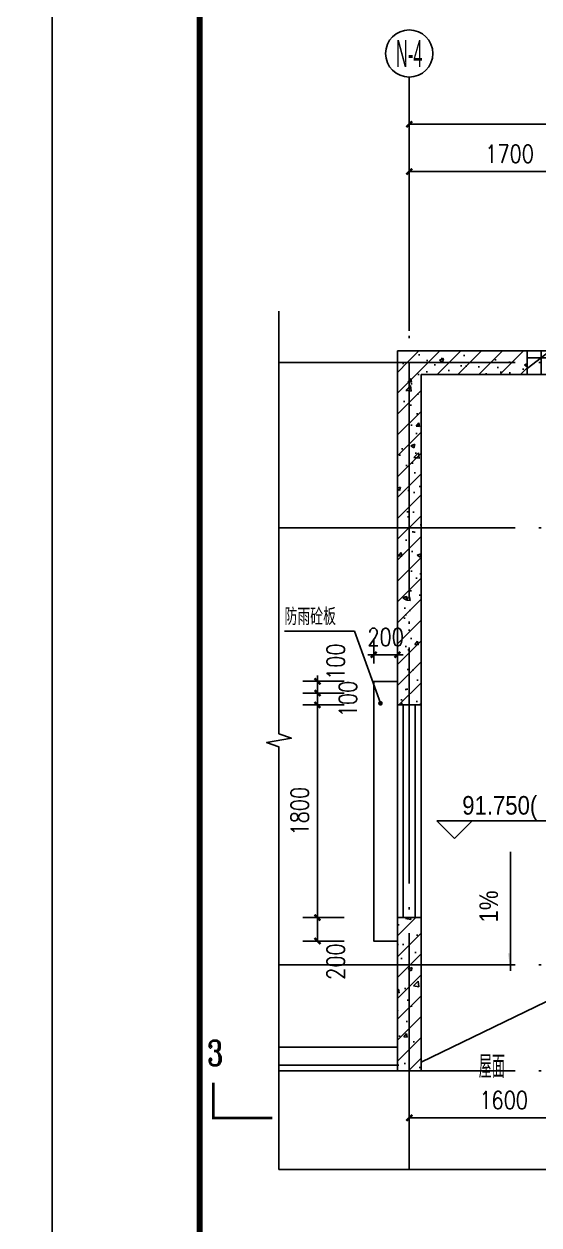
# Model space of a CAD drawing. Extents: x 718358 to 1668613, y -348838 to -159582.
# Drawn here: x 802221 to 806582, y -192319 to -182146 of the extents above; entities that cross this region are included whole.
import ezdxf
from ezdxf.enums import TextEntityAlignment as Align

# ---------------------------------------------------------------- set-up
doc = ezdxf.new("R2010")
doc.units = 0
doc.header["$LTSCALE"] = 1000
doc.linetypes.add('DOTE', pattern=[2.42, 2, -0.2, 0.02, -0.2])
for name, color, linetype in [('建-可见线', 7, 'Continuous'), ('建-图框', 4, 'Continuous'), ('建-墙体', 2, 'Continuous'), ('建-尺寸', 73, 'Continuous'), ('建-引出', 3, 'Continuous'), ('建-影线', 8, 'Continuous'), ('建-房间名', 7, 'Continuous'), ('建-柱子', 6, 'Continuous'), ('建-标高', 3, 'Continuous'), ('建-符号', 3, 'Continuous'), ('建-符号说明', 7, 'Continuous'), ('建-轴标', 3, 'Continuous'), ('建-轴网', 14, 'DOTE'), ('建-阳台', 5, 'Continuous'), ('排水线', 41, 'Continuous')]:
    doc.layers.add(name, color=color, linetype=linetype)
doc.styles.add('_TCH_AXIS', font='gt宽度调整.shx', dxfattribs={"bigfont": 'gt国标汉字.shx'})
doc.styles.add('_TCH_DIM', font='gt单线西文.shx', dxfattribs={"width": 0.8, "bigfont": 'gt单线中文.shx'})
doc.styles.add('_TCH_LABEL', font='COMPLEX', dxfattribs={"bigfont": 'GBCBIG'})
doc.styles.add('DIM_FONT', font='SIMPLEX.shx', dxfattribs={"width": 0.8, "bigfont": 'GBCBIG.shx'})
doc.dimstyles.new('DIMN50', dxfattribs={"dimscale": 0.5, "dimtxt": 300, "dimasz": 100, "dimexe": 250, "dimexo": 300, "dimgap": 150, "dimtad": 1, "dimdec": 0, "dimzin": 0, "dimdsep": 46, "dimtxsty": 'DIM_FONT', "dimblk": 'ARCHTICK', "dimcen": 0.09, "dimdle": 1, "dimclrt": 7, "dimazin": 2, "dimtfac": 1, "dimtdec": 0, "dimtix": 1, "dimtmove": 2, "dimatfit": 3, "dimldrblk": 'ARCHTICK', "dimfxl": 1, "dimtolj": 1, "dimtzin": 0, "dimarcsym": 0})
pattern_1 = [(45, (0, 0), (-88.388348, 88.388348), []), (50, (0, 0), (358.63009, -31.37607), [37.5, -412.5]), (355, (0, 0), (-69.37567, 376.09607), [30, -330]), (100.4514, (29.9, -2.6), (289.25469, 344.71977), [31.8701, -350.57106]), (46.1842, (0, 100), (533.62052, -82.7595), [56.25, -618.75]), (96.6356, (44.47, 93.1), (467.33135, 487.05894), [47.80514, -525.8565]), (351.1842, (0, 100), (467.33097, 487.0593), [45, -495]), (21, (50, 75), (298.45353, -201.30945), [37.5, -412.5]), (326, (50, 75), (121.65767, 362.57502), [30, -330]), (71.4514, (74.87, 58.22), (420.11131, 161.26525), [31.8701, -350.57106]), (37.5, (0, 0), (6.079928, 166.446927), [0, -326, 0, -335, 0, -331.25]), (7.5, (0, 0), (131.53477, 197.205856), [0, -191, 0, -318.5, 0, -126.25]), (327.5, (-111.5, 0), (266.911218, -11.277436), [0, -125, 0, -390, 0, -517.5]), (317.5, (-161.5, 0), (291.593085, 50.05249), [0, -162.5, 0, -259, 0, -367.5])]

# ---------------------------------------------------------------- blocks, each defined once
blk = doc.blocks.new('_ArchTick')
at = {"color": 0, "linetype": 'ByBlock', "const_width": 0.4}
blk.add_lwpolyline([(-0.5, -0.5), (0.5, 0.5)], dxfattribs=at)
blk = doc.blocks.new('*D2192')
at = {"layer": 'Defpoints', "color": 0, "transparency": 16777216}
for p in [(804706, -189715), (805083, -189715), (805083, -189914)]:
    blk.add_point(p, dxfattribs=at)
at = {"layer": '建-尺寸', "color": 0, "lineweight": -2, "transparency": 16777216}
for p, q in [((804933, -189715), (804581, -189715)), ((804706, -189915), (804706, -189714)), ((804933, -189914), (804581, -189914))]:
    blk.add_line(p, q, dxfattribs=at)
at = {"layer": '建-尺寸', "color": 0, "lineweight": -2, "transparency": 16777216, "xscale": 50, "yscale": 50, "zscale": 50}
for p, rotation in [((804706, -189715), 90), ((804706, -189914), 270)]:
    blk.add_blockref('_ArchTick', p, dxfattribs=dict(at, rotation=rotation))
at = {"layer": '建-尺寸', "color": 7, "transparency": 16777216, "insert": (804861, -190088), "char_height": 150, "attachment_point": 5, "rotation": 90, "style": 'DIM_FONT'}
blk.add_mtext('\\A1;200', dxfattribs=at)
blk = doc.blocks.new('*D2193')
at = {"layer": 'Defpoints', "color": 0, "transparency": 16777216}
for p in [(804706, -187914), (805083, -187914), (805083, -189715)]:
    blk.add_point(p, dxfattribs=at)
at = {"layer": '建-尺寸', "color": 0, "lineweight": -2, "transparency": 16777216}
for p, q in [((804933, -187914), (804581, -187914)), ((804706, -189715), (804706, -187914)), ((804933, -189715), (804581, -189715))]:
    blk.add_line(p, q, dxfattribs=at)
at = {"layer": '建-尺寸', "color": 0, "lineweight": -2, "transparency": 16777216, "xscale": 50, "yscale": 50, "zscale": 50}
for p, rotation in [((804706, -187914), 90), ((804706, -189715), 270)]:
    blk.add_blockref('_ArchTick', p, dxfattribs=dict(at, rotation=rotation))
at = {"layer": '建-尺寸', "color": 7, "transparency": 16777216, "insert": (804556, -188814), "char_height": 150, "attachment_point": 5, "rotation": 90, "style": 'DIM_FONT'}
blk.add_mtext('\\A1;1800', dxfattribs=at)
blk = doc.blocks.new('*D2194')
at = {"layer": 'Defpoints', "color": 0, "transparency": 16777216}
for p in [(804706, -187814), (805083, -187814), (805083, -187914)]:
    blk.add_point(p, dxfattribs=at)
at = {"layer": '建-尺寸', "color": 0, "lineweight": -2, "transparency": 16777216}
for p, q in [((804706, -187814), (804706, -187764)), ((804933, -187814), (804581, -187814)), ((804706, -187914), (804706, -187814)), ((804933, -187914), (804581, -187914)), ((804706, -187914), (804706, -187964))]:
    blk.add_line(p, q, dxfattribs=at)
at = {"layer": '建-尺寸', "color": 0, "lineweight": -2, "transparency": 16777216, "xscale": 50, "yscale": 50, "zscale": 50}
for p, rotation in [((804706, -187814), 270), ((804706, -187914), 90)]:
    blk.add_blockref('_ArchTick', p, dxfattribs=dict(at, rotation=rotation))
at = {"layer": '建-尺寸', "color": 7, "transparency": 16777216, "insert": (804964, -187864), "char_height": 150, "attachment_point": 5, "rotation": 90, "style": 'DIM_FONT'}
blk.add_mtext('\\A1;100', dxfattribs=at)
blk = doc.blocks.new('*D2195')
at = {"layer": 'Defpoints', "color": 0, "transparency": 16777216}
for p in [(804706, -187714), (805083, -187714), (805083, -187814)]:
    blk.add_point(p, dxfattribs=at)
at = {"layer": '建-尺寸', "color": 0, "lineweight": -2, "transparency": 16777216}
for p, q in [((804706, -187714), (804706, -187664)), ((804933, -187714), (804581, -187714)), ((804706, -187814), (804706, -187714)), ((804933, -187814), (804581, -187814)), ((804706, -187814), (804706, -187864))]:
    blk.add_line(p, q, dxfattribs=at)
at = {"layer": '建-尺寸', "color": 0, "lineweight": -2, "transparency": 16777216, "xscale": 50, "yscale": 50, "zscale": 50}
for p, rotation in [((804706, -187714), 270), ((804706, -187814), 90)]:
    blk.add_blockref('_ArchTick', p, dxfattribs=dict(at, rotation=rotation))
at = {"layer": '建-尺寸', "color": 7, "transparency": 16777216, "insert": (804861, -187548), "char_height": 150, "attachment_point": 5, "rotation": 90, "style": 'DIM_FONT'}
blk.add_mtext('\\A1;100', dxfattribs=at)
blk = doc.blocks.new('*D2217')
at = {"layer": 'Defpoints', "color": 0, "transparency": 16777216}
for p in [(805383, -187489), (805183, -187714), (805383, -187714)]:
    blk.add_point(p, dxfattribs=at)
at = {"layer": '建-尺寸', "color": 0, "lineweight": -2, "transparency": 16777216}
for p, q in [((805183, -187564), (805183, -187364)), ((805383, -187564), (805383, -187364)), ((805183, -187489), (805133, -187489)), ((805183, -187489), (805383, -187489)), ((805383, -187489), (805433, -187489))]:
    blk.add_line(p, q, dxfattribs=at)
at = {"layer": '建-尺寸', "color": 0, "lineweight": -2, "transparency": 16777216, "xscale": 50, "yscale": 50, "zscale": 50}
blk.add_blockref('_ArchTick', (805183, -187489), dxfattribs=at)
at = {"layer": '建-尺寸', "color": 0, "lineweight": -2, "transparency": 16777216, "xscale": 50, "yscale": 50, "zscale": 50, "rotation": 180}
blk.add_blockref('_ArchTick', (805383, -187489), dxfattribs=at)
at = {"layer": '建-尺寸', "color": 7, "transparency": 16777216, "insert": (805283, -187339), "char_height": 150, "attachment_point": 5, "style": 'DIM_FONT'}
blk.add_mtext('\\A1;200', dxfattribs=at)
blk = doc.blocks.new('*D2226')
at = {"layer": 'Defpoints', "color": 0, "transparency": 16777216}
for p in [(805483, -190818), (807083, -190818), (807083, -191411)]:
    blk.add_point(p, dxfattribs=at)
at = {"layer": '建-尺寸', "color": 0, "lineweight": -2, "transparency": 16777216}
for p, q in [((805483, -190968), (805483, -191536)), ((807083, -190968), (807083, -191536)), ((805482, -191411), (807083, -191411))]:
    blk.add_line(p, q, dxfattribs=at)
at = {"layer": '建-尺寸', "color": 0, "lineweight": -2, "transparency": 16777216, "xscale": 50, "yscale": 50, "zscale": 50, "rotation": 180}
blk.add_blockref('_ArchTick', (805483, -191411), dxfattribs=at)
at = {"layer": '建-尺寸', "color": 0, "lineweight": -2, "transparency": 16777216, "xscale": 50, "yscale": 50, "zscale": 50}
blk.add_blockref('_ArchTick', (807083, -191411), dxfattribs=at)
at = {"layer": '建-尺寸', "color": 7, "transparency": 16777216, "insert": (806283, -191261), "char_height": 150, "attachment_point": 5, "style": 'DIM_FONT'}
blk.add_mtext('\\A1;1600', dxfattribs=at)
blk = doc.blocks.new('*D2355')
at = {"layer": 'Defpoints', "color": 0, "transparency": 16777216}
for p in [(816383, -182996), (805483, -184746), (816383, -184746)]:
    blk.add_point(p, dxfattribs=at)
at = {"layer": '建-尺寸', "color": 0, "lineweight": -2, "transparency": 16777216}
for p, q in [((805483, -184596), (805483, -182871)), ((816383, -184596), (816383, -182871)), ((805482, -182996), (816383, -182996))]:
    blk.add_line(p, q, dxfattribs=at)
at = {"layer": '建-尺寸', "color": 0, "lineweight": -2, "transparency": 16777216, "xscale": 50, "yscale": 50, "zscale": 50, "rotation": 180}
blk.add_blockref('_ArchTick', (805483, -182996), dxfattribs=at)
at = {"layer": '建-尺寸', "color": 0, "lineweight": -2, "transparency": 16777216, "xscale": 50, "yscale": 50, "zscale": 50}
blk.add_blockref('_ArchTick', (816383, -182996), dxfattribs=at)
at = {"layer": '建-尺寸', "color": 7, "transparency": 16777216, "insert": (810933, -182846), "char_height": 150, "attachment_point": 5, "style": 'DIM_FONT'}
blk.add_mtext('\\A1;10900', dxfattribs=at)
blk = doc.blocks.new('*D2360')
at = {"layer": 'Defpoints', "color": 0, "transparency": 16777216}
for p in [(807183, -183396), (805483, -184746), (807183, -184746)]:
    blk.add_point(p, dxfattribs=at)
at = {"layer": '建-尺寸', "color": 0, "lineweight": -2, "transparency": 16777216}
for p, q in [((805483, -184596), (805483, -183271)), ((807183, -184596), (807183, -183271)), ((805482, -183396), (807183, -183396))]:
    blk.add_line(p, q, dxfattribs=at)
at = {"layer": '建-尺寸', "color": 0, "lineweight": -2, "transparency": 16777216, "xscale": 50, "yscale": 50, "zscale": 50, "rotation": 180}
blk.add_blockref('_ArchTick', (805483, -183396), dxfattribs=at)
at = {"layer": '建-尺寸', "color": 0, "lineweight": -2, "transparency": 16777216, "xscale": 50, "yscale": 50, "zscale": 50}
blk.add_blockref('_ArchTick', (807183, -183396), dxfattribs=at)
at = {"layer": '建-尺寸', "color": 7, "transparency": 16777216, "insert": (806333, -183246), "char_height": 150, "attachment_point": 5, "style": 'DIM_FONT'}
blk.add_mtext('\\A1;1700', dxfattribs=at)

msp = doc.modelspace()

# ---------------------------------------------------------------- hatches: boundary and pattern name
at = {"layer": '建-影线'}
h = msp.add_hatch(dxfattribs=at)
h.set_pattern_fill('钢筋混凝土', color=256, scale=50, style=0)
h.set_pattern_definition(pattern_1)
h.paths.add_polyline_path([(805582.8, -187914.2), (805582.8, -185114.2), (805382.8, -184914.2), (805382.8, -187914.2)])
h = msp.add_hatch(dxfattribs=at)
h.set_pattern_fill('钢筋混凝土', color=256, scale=50, style=0)
h.set_pattern_definition(pattern_1)
h.paths.add_polyline_path([(805382.8, -184914.2), (805582.8, -185114.2), (806482.8, -185114.2), (806482.8, -184914.2)])
h = msp.add_hatch(dxfattribs=at)
h.set_pattern_fill('空心砖', color=256, scale=50, style=0)
h.set_pattern_definition([(0, (0, 0), (0, 175), []), (37.875, (200, 0), (-84.807639, 109.038328), []), (90, (200, 0), (-225, 1e-14), [])])
h.paths.add_polyline_path([(806482.8, -184914.2), (806482.8, -185114.2), (807082.8, -185114.2), (807182.8, -185047.5), (807182.8, -184914.2)])
h = msp.add_hatch(dxfattribs=at)
h.set_pattern_fill('钢筋混凝土', color=256, scale=50, style=0)
h.set_pattern_definition(pattern_1)
h.paths.add_polyline_path([(805582.8, -191014.2), (805582.8, -189714.2), (805382.8, -189714.2), (805382.8, -191014.2)])
at = {"layer": '建-符号'}
msp.add_hatch(color=256, dxfattribs=at).paths.add_polyline_path([(806339.8, -190166.9), (806339.8, -190016.9), (806319.8, -190016.9)])

# ---------------------------------------------------------------- linework, layer by layer
at = {"layer": '建-可见线'}
for p, q in [((805382.8, -189714.2), (805382.8, -187914.2)), ((805582.8, -189714.2), (805582.8, -187914.2))]:
    msp.add_line(p, q, dxfattribs=at)
for points in [[(805382.8, -187714.2), (805182.8, -187714.2), (805182.8, -189914.2), (805382.8, -189914.2)], [(805382.8, -190814.2), (804379.6, -190814.2)], [(805382.8, -190964.2), (804379.6, -190964.2)]]:
    msp.add_lwpolyline(points, dxfattribs=at)
at = {"layer": '建-图框'}
for points in [[(760408.1, -200980.7), (802458.1, -200980.7), (802458.1, -171280.7), (760408.1, -171280.7)], [(802458.1, -200980.7), (844508.1, -200980.7), (844508.1, -171280.7), (802458.1, -171280.7)]]:
    msp.add_lwpolyline(points, close=True, dxfattribs=at)
at = {"layer": '建-图框', "const_width": 50}
msp.add_lwpolyline([(803708.1, -200480.7), (844008.1, -200480.7), (844008.1, -171780.7), (803708.1, -171780.7)], close=True, dxfattribs=at)
at = {"layer": '建-墙体'}
for p, q in [((806482.8, -184914.2), (807182.8, -184914.2)), ((806482.8, -185114.2), (807082.8, -185114.2))]:
    msp.add_line(p, q, dxfattribs=at)
at = {"layer": '建-引出'}
for p, q in [((805020.2, -187290.4), (804426.9, -187290.4)), ((805239.4, -187900.1), (805020.2, -187290.4))]:
    msp.add_line(p, q, dxfattribs=at)
at = {"layer": '建-引出', "const_width": 20}
msp.add_lwpolyline([(805242.7, -187909.5, 1), (805236, -187890.7, 1)], format="xyb", close=True, dxfattribs=at)
at = {"layer": '建-柱子'}
for p, q in [((805382.8, -187914.2), (805382.8, -184914.2)), ((805382.8, -184914.2), (806482.8, -184914.2)), ((806482.8, -184914.2), (806482.8, -185114.2)), ((805582.8, -187914.2), (805582.8, -185114.2)), ((805582.8, -185114.2), (806482.8, -185114.2)), ((805382.8, -187914.2), (805582.8, -187914.2)), ((805382.8, -191014.2), (805382.8, -189714.2)), ((805382.8, -189714.2), (805582.8, -189714.2)), ((805582.8, -191014.2), (805582.8, -189714.2)), ((805382.8, -191014.2), (805582.8, -191014.2))]:
    msp.add_line(p, q, dxfattribs=at)
at = {"layer": '建-标高'}
for p, q in [((805866.4, -189045.6), (805716.4, -188895.6)), ((805716.4, -188895.6), (806827.1, -188895.6)), ((805866.4, -189045.6), (806016.4, -188895.6))]:
    msp.add_line(p, q, dxfattribs=at)
at = {"layer": '建-符号'}
for points in [[(804379.6, -184579.5), (804379.6, -188157.5), (804484.6, -188195.7), (804274.6, -188232.7), (804379.6, -188270), (804379.6, -191847.9)], [(806339.8, -189159), (806339.8, -190166.9)], [(804379.6, -191847.9), (810790.9, -191847.9), (810829.1, -191742.9), (810866.1, -191952.9), (810903.4, -191847.9), (817314.7, -191847.9)]]:
    msp.add_lwpolyline(points, dxfattribs=at)
at = {"layer": '建-符号', "const_width": 25}
msp.add_lwpolyline([(803824, -191112.8), (803824, -191412.8), (804324, -191412.8)], dxfattribs=at)
at = {"layer": '建-轴标'}
msp.add_line((805482.8, -184746.2), (805482.8, -182596.2), dxfattribs=at)
msp.add_circle((805482.8, -182396.2), 200, dxfattribs=at)
at = {"layer": '建-轴网'}
for p, q in [((805482.8, -191847.9), (805482.8, -184746.2)), ((804379.6, -185014.2), (817314.7, -185014.2)), ((804379.6, -186414.2), (807082.8, -186414.2)), ((804379.6, -190114.2), (817314.7, -190114.2)), ((804379.6, -191014.2), (817314.7, -191014.2))]:
    msp.add_line(p, q, dxfattribs=at)
at = {"layer": '建-阳台'}
for p, q in [((805432.8, -189714.2), (805432.8, -187914.2)), ((805532.8, -189714.2), (805532.8, -187914.2))]:
    msp.add_line(p, q, dxfattribs=at)
at = {"layer": '排水线', "ltscale": 0.5}
msp.add_line((805582.8, -190940), (807082.8, -190213.9), dxfattribs=at)

# ---------------------------------------------------------------- texts
at = {"layer": '建-房间名', "style": 'DIM_FONT', "width": 0.8}
msp.add_text('屋面', height=192.91, dxfattribs=at).set_placement((806071.6, -191074))
at = {"layer": '建-标高', "style": '_TCH_DIM', "width": 0.888889}
msp.add_text('91.750(', height=157.5, dxfattribs=at).set_placement((805932.1, -188843.1))
at = {"layer": '建-符号', "style": '_TCH_DIM', "width": 0.888889}
msp.add_text('1%', height=157.5, rotation=90, dxfattribs=at).set_placement((806234.8, -189756.3))
at = {"layer": '建-符号说明'}
for s, height, style, width, p in [('防雨砼板', 143.31, '_TCH_DIM', 0.8, (804426.9, -187237.9)), ('3', 212.5, '_TCH_LABEL', 0.705882, (803774, -190969))]:
    msp.add_text(s, height=height, dxfattribs=dict(at, style=style, width=width)).set_placement(p)
at = {"layer": '建-轴标', "style": '_TCH_AXIS', "width": 0.333333}
msp.add_text('N-4', height=226.27, dxfattribs=at).set_placement((805369.7, -182509.3), (805596, -182509.3), align=Align.FIT)

# ---------------------------------------------------------------- dimensions: what is measured, and where the dimension line sits
at = {"layer": '建-尺寸'}
for p1, p2, distance, picture, middle in [((805482.8, -184746.2), (816382.9, -184746.2), 1750, '*D2355', (810932.9, -182846.2)), ((805482.8, -184746.2), (807182.9, -184746.2), 1350, '*D2360', (806332.9, -183246.2)), ((805182.8, -187714.2), (805382.8, -187714.2), 224.9, '*D2217', (805282.8, -187339.3)), ((805082.8, -189714.5), (805082.8, -187914.2), 376.8, '*D2193', (804556.1, -188814.4)), ((805482.8, -190818), (807082.8, -190818), -592.7, '*D2226', (806282.8, -191260.8))]:
    dim = msp.add_aligned_dim(p1=p1, p2=p2, distance=distance, dimstyle='DIMN50', dxfattribs=at)
    dim.commit()
    dim.dimension.update_dxf_attribs({"geometry": picture, "text_midpoint": middle})
for base, p1, p2, picture, middle in [((804706.1, -187714.2), (805082.8, -187814.2), (805082.8, -187714.2), '*D2195', (804861.1, -187547.7)), ((804706.1, -187814.2), (805082.8, -187914.2), (805082.8, -187814.2), '*D2194', (804963.6, -187864.2)), ((804706.1, -189714.5), (805082.8, -189914.2), (805082.8, -189714.5), '*D2192', (804861.1, -190087.7))]:
    dim = msp.add_linear_dim(base=base, p1=p1, p2=p2, angle=90, dimstyle='DIMN50', dxfattribs=at)
    dim.commit()
    dim.dimension.update_dxf_attribs({"geometry": picture, "text_midpoint": middle, "dimtype": 161})

doc.saveas('drawing.dxf')
